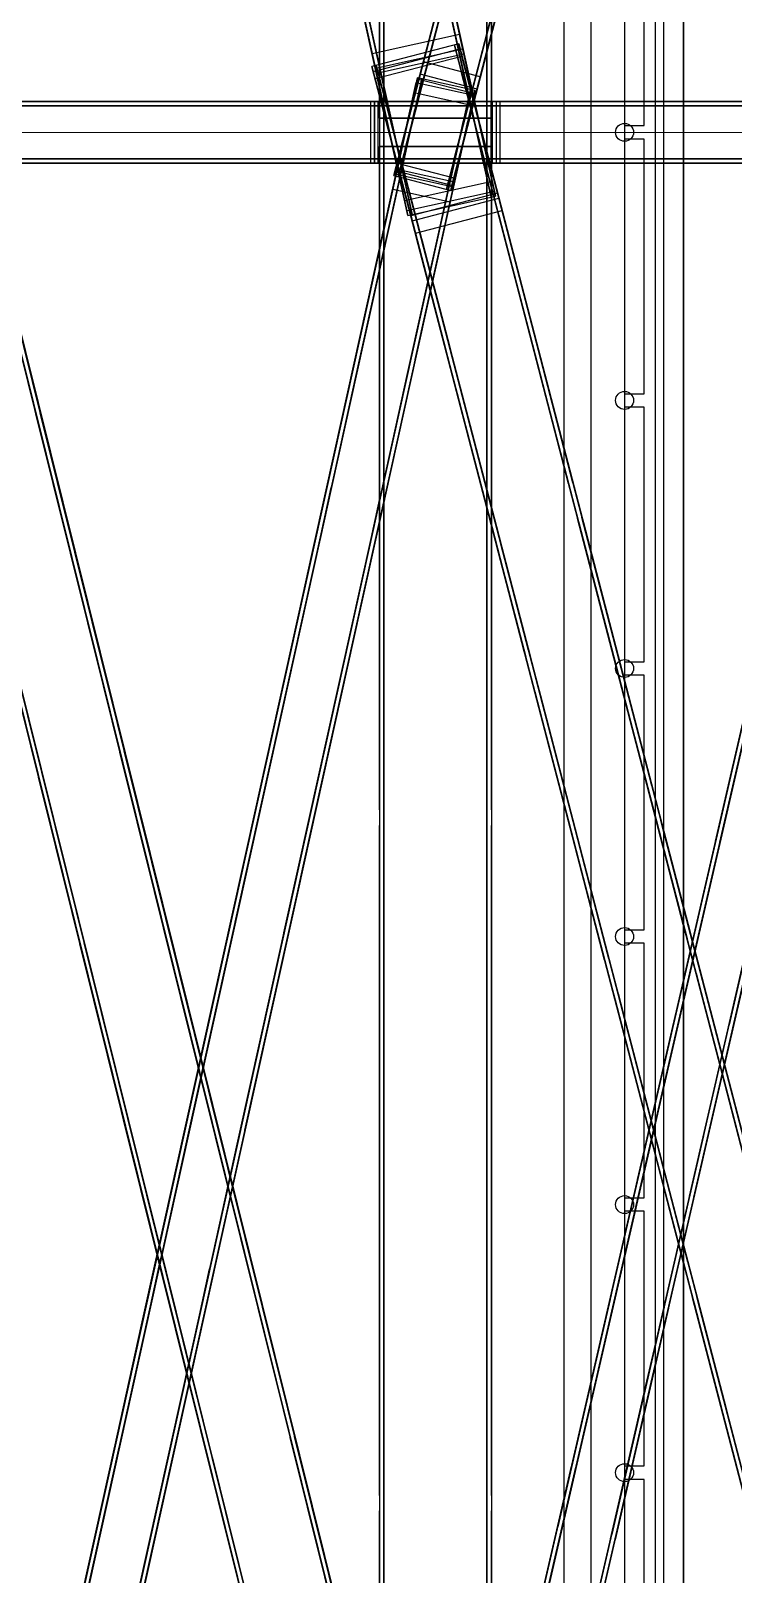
# Model space of a CAD drawing. Header units: millimetres. Extents: x -52000 to 48850, y -48850 to 51750.
# Drawn here: x -16120 to -13612, y -5145 to 362 of the extents above; entities that cross this region are included whole.
import ezdxf

# ---------------------------------------------------------------- set-up
doc = ezdxf.new("R2010")
doc.units = ezdxf.units.MM
for name, color, linetype, lineweight in [('D-BMK-AXIS', 7, 'Continuous', 13), ('D-STR-DECK', 7, 'Continuous', 25), ('D-STR-STRC', 7, 'Continuous', 25)]:
    doc.layers.add(name, color=color, linetype=linetype, lineweight=lineweight)

msp = doc.modelspace()

# ---------------------------------------------------------------- linework, layer by layer
at = {"layer": 'D-BMK-AXIS'}
msp.add_line((-52000, 0), (43500, 0), dxfattribs=at)
at = {"layer": 'D-STR-DECK'}
for points in [[(-11480, -14000), (11480, -14000), (14000, -11480), (14000, 11480), (11480, 14000), (-11480, 14000), (-14000, 11480), (-14000, -11480)], [(-14120, 11617.8), (-14120, -11617.8), (-14216, -11617.8), (-14216, 11617.8)], [(-14000, 11480), (-14000, -11480), (-13890, -11480), (-13890, 11480)], [(-14000, 11480), (-14000, -11480), (-13890, -11480), (-13890, 11480)], [(-14000, 11480), (-14000, -11480), (-13790, -11307.8), (-13790, 11307.8)], [(-14000, 11480), (-14000, -11480), (-13860, -11480), (-13860, 11480)], [(-13790, -11307.8), (4700, -11307.8), (4700, 11307.8), (-13790, 11307.8)], [(-14000, 932.7), (-14000, 23.9), (-13930, 23.9), (-13930, 932.7)], [(-14000, -23.9), (-14000, -932.8), (-13930, -932.8), (-13930, -23.9)], [(-14000, -980.6), (-14000, -1889.4), (-13930, -1889.4), (-13930, -980.6)], [(-14000, -1937.2), (-14000, -2846.1), (-13930, -2846.1), (-13930, -1937.2)], [(-14000, -2893.9), (-14000, -3802.8), (-13930, -3802.8), (-13930, -2893.9)], [(-14000, -3850.6), (-14000, -4759.4), (-13930, -4759.4), (-13930, -3850.6)], [(-14000, -4807.2), (-14000, -5716.1), (-13930, -5716.1), (-13930, -4807.2)]]:
    msp.add_lwpolyline(points, close=True, dxfattribs=at)
for centre in [(-14000, 0), (-14000, -956.7), (-14000, -1913.3), (-14000, -2870), (-14000, -3826.7), (-14000, -4783.3)]:
    msp.add_circle(centre, 32, dxfattribs=at)
at = {"layer": 'D-STR-STRC'}
for points in [[(-14875.3, 14675.3), (-14875.3, -14675.3)], [(-14475.3, 14675.3), (-14475.3, -14675.3)], [(-16401.7, 8546.5), (-14577.1, 296.5)], [(-16398.1, 8530.2), (-14573.4, 280.2)], [(-16714.2, 8477.4), (-14889.5, 227.4)], [(-16710.5, 8461.1), (-14885.9, 211.1)], [(-16289.5, 8038.9), (-14464.8, -211.1)], [(-16285.8, 8022.6), (-14461.2, -227.4)], [(-16601.9, 7969.8), (-14777.3, -280.2)], [(-16598.3, 7953.5), (-14773.6, -296.5)], [(-14734.4, 189.9), (-13043, 6681.8)], [(-14729.9, 207.1), (-13038.5, 6699)], [(-14531.2, 136.9), (-12839.7, 6628.9)], [(-14526.7, 154.1), (-12835.3, 6646.1)], [(-14824, -154.1), (-13132.6, 6337.8)], [(-14819.5, -136.9), (-13128.1, 6355)], [(-14620.8, -207.1), (-12929.4, 6284.9)], [(-14616.3, -189.9), (-12924.9, 6302.1)], [(-14588.8, 349.7), (-14577.1, 296.5)], [(-16411.5, 307.1), (-14586.8, -7030.6)], [(-16407.3, 290.3), (-14582.7, -7047.4)], [(-14901.3, 280.6), (-14889.5, 227.4)], [(-14592.2, 315.5), (-12900.8, -6176.4)], [(-14592.2, 315.5), (-14580.7, 271.1)], [(-14587.7, 298.3), (-12896.3, -6193.6)], [(-16722, 229.8), (-14897.4, -7107.8)], [(-14901.9, 234.8), (-13210.5, -6257.1)], [(-14901.9, 234.8), (-14890.3, 190.5)], [(-14729.9, 207.1), (-14718.3, 251.4)], [(-16717.9, 213.1), (-14893.2, -7124.6)], [(-16568.1, -8071.8), (-14743.5, 178.2)], [(-16564.5, -8055.4), (-14739.8, 194.6)], [(-14897.4, 217.6), (-13206, -6274.3)], [(-14751.6, 141.4), (-14739.8, 194.6)], [(-14740.7, -7153.9), (-13049.3, 183.8)], [(-14736.8, -7137), (-13045.4, 200.7)], [(-14526.7, 154.1), (-14515.1, 198.5)], [(-16363.1, -8117.1), (-14538.4, 132.9)], [(-16359.5, -8100.8), (-14534.8, 149.2)], [(-14546.6, 96), (-14534.8, 149.2)], [(-14536.1, -7201.1), (-12844.7, 136.6)], [(-14532.2, -7184.2), (-12840.8, 153.5)], [(-16717.9, 110), (-14893.2, 110)], [(-16698.1, 110), (-14873.4, 110)], [(-16301.9, 110), (-14477.3, 110)], [(-16282.1, 110), (-14457.5, 110)], [(-14907.1, 110), (-14893.2, 110)], [(-14893.5, 110), (-13202.1, 110)], [(-14893.5, 110), (-14880.6, 110)], [(-14873.7, 110), (-13182.3, 110)], [(-14477, 110), (-12785.6, 110)], [(-14471.4, 110), (-14457.5, 110)], [(-14457.2, 110), (-12765.8, 110)], [(-14457.2, 110), (-14444.3, 110)], [(-14875.3, 50), (-14875.3, -50)], [(-14475.3, 50), (-14475.3, -50)], [(-16717.9, -110), (-14893.2, -110)], [(-16698.1, -110), (-14873.4, -110)], [(-16301.9, -110), (-14477.3, -110)], [(-16282.1, -110), (-14457.5, -110)], [(-14907.1, -110), (-14893.2, -110)], [(-14893.5, -110), (-13202.1, -110)], [(-14893.5, -110), (-14880.6, -110)], [(-14873.7, -110), (-13182.3, -110)], [(-14824, -154.1), (-14812.4, -109.7)], [(-14477, -110), (-12785.6, -110)], [(-14471.4, -110), (-14457.5, -110)], [(-14457.2, -110), (-12765.8, -110)], [(-14457.2, -110), (-14444.3, -110)], [(-16640.5, -8399.2), (-14815.9, -149.2)], [(-16636.9, -8382.9), (-14812.3, -132.9)], [(-14827.7, -202.5), (-14815.9, -149.2)], [(-14818.5, -7491.2), (-13127.1, -153.5)], [(-14814.6, -7474.3), (-13123.2, -136.6)], [(-14620.8, -207.1), (-14609.2, -162.7)], [(-16435.5, -8444.6), (-14610.9, -194.6)], [(-16431.9, -8428.2), (-14607.2, -178.2)], [(-16282.1, -213.1), (-14457.5, -7550.7)], [(-14622.6, -247.8), (-14610.9, -194.6)], [(-14613.8, -7538.3), (-12922.4, -200.7)], [(-14610, -7521.5), (-12918.5, -183.8)], [(-14473, -174.2), (-14461.2, -227.4)], [(-14453.3, -217.6), (-12761.9, -6709.6)], [(-16278, -229.8), (-14453.3, -7567.5)], [(-14785.4, -243.3), (-14773.6, -296.5)], [(-14448.8, -234.8), (-12757.4, -6726.8)], [(-14448.8, -234.8), (-14437.3, -279.2)], [(-16592.7, -290.3), (-14768, -7627.9)], [(-16588.5, -307.1), (-14763.9, -7644.7)], [(-14763, -298.3), (-13071.5, -6790.3)], [(-14758.5, -315.5), (-13067.1, -6807.5)], [(-14758.5, -315.5), (-14746.9, -359.9)]]:
    msp.add_lwpolyline(points, dxfattribs=at)
for points in [[(-14859.3, 14675.3), (-14859.3, 14675.3), (-14859.3, -14675.3), (-14859.3, -14675.3)], [(-14491.3, 14675.3), (-14491.3, 14675.3), (-14491.3, -14675.3), (-14491.3, -14675.3)], [(-16417.3, 8543.1), (-16301.5, 8019.1), (-14476.8, -230.9), (-14592.7, 293.1)], [(-16401.7, 8546.5), (-16285.8, 8022.6), (-14461.2, -227.4), (-14577.1, 296.5)], [(-16714.2, 8477.4), (-16598.3, 7953.5), (-14773.6, -296.5), (-14889.5, 227.4)], [(-16698.5, 8480.9), (-16582.7, 7956.9), (-14758, -293.1), (-14873.9, 230.9)], [(-14824, -154.1), (-14729.9, 207.1), (-13038.5, 6699), (-13132.6, 6337.8)], [(-14808.5, -158.1), (-14714.4, 203), (-13023, 6695), (-13117.1, 6333.8)], [(-14636.3, -203), (-14542.2, 158.1), (-12850.7, 6650.1), (-12944.9, 6288.9)], [(-14620.8, -207.1), (-14526.7, 154.1), (-12835.3, 6646.1), (-12929.4, 6284.9)], [(-14875.3, 2418.4), (-14875.3, 2418.4), (-14875.3, 50), (-14875.3, 50)], [(-14859.3, 2418.4), (-14859.3, 2418.4), (-14859.3, 50), (-14859.3, 50)], [(-14491.3, 2418.4), (-14491.3, 2418.4), (-14491.3, 50), (-14491.3, 50)], [(-14475.3, 2418.4), (-14475.3, 2418.4), (-14475.3, 50), (-14475.3, 50)], [(-14729, 909.2), (-14597.2, 313.5), (-14504, -108.1)], [(-14726.1, 896.4), (-14632.9, 474.7), (-14501.1, -121)], [(-14713.3, 912.7), (-14581.6, 317), (-14488.3, -104.6)], [(-14710.5, 899.8), (-14617.2, 478.2), (-14485.5, -117.5)], [(-15025.8, 843.6), (-14894, 247.9), (-14800.8, -173.7)], [(-15022.9, 830.7), (-14929.7, 409.1), (-14797.9, -186.6)], [(-15010.2, 847.1), (-14878.4, 251.3), (-14785.2, -170.3)], [(-15007.3, 834.2), (-14914.1, 412.5), (-14782.3, -183.2)], [(-14798.3, -55.4), (-14677.3, 409.1), (-14611.2, 662.8)], [(-14793.4, -36.6), (-14727.3, 217), (-14606.3, 681.5)], [(-14777.9, -40.7), (-14711.8, 213), (-14590.8, 677.5)], [(-14782.8, -59.4), (-14661.8, 405), (-14595.7, 658.7)], [(-14610.5, -104.3), (-14489.5, 360.2), (-14423.4, 613.8)], [(-14605.7, -85.6), (-14539.6, 168.1), (-14418.6, 632.6)], [(-14595.1, -108.3), (-14474.1, 356.1), (-14408, 609.8)], [(-14590.2, -89.6), (-14524.1, 164.1), (-14403.1, 628.5)], [(-14588.8, 349.7), (-14901.3, 280.6), (-14785.4, -243.3), (-14473, -174.2)], [(-16427, 303.2), (-16293.5, -233.7), (-14468.9, -7571.4), (-14602.4, -7034.5)], [(-16411.5, 307.1), (-16278, -229.8), (-14453.3, -7567.5), (-14586.8, -7030.6)], [(-14592.2, 315.5), (-14901.9, 234.8), (-14897.4, 217.6), (-14587.7, 298.3)], [(-14592.2, 315.5), (-14901.9, 234.8), (-14758.5, -315.5), (-14448.8, -234.8)], [(-14577.1, 296.5), (-14889.5, 227.4), (-14885.9, 211.1), (-14573.4, 280.2)], [(-14577.1, 296.5), (-14889.5, 227.4), (-14773.6, -296.5), (-14461.2, -227.4)], [(-14607.7, 311.5), (-14464.3, -238.9), (-12772.9, -6730.8), (-12916.3, -6180.5)], [(-14592.2, 315.5), (-14448.8, -234.8), (-12757.4, -6726.8), (-12900.8, -6176.4)], [(-16722, 229.8), (-16588.5, -307.1), (-14763.9, -7644.7), (-14897.4, -7107.8)], [(-16706.5, 233.7), (-16573, -303.2), (-14748.3, -7640.9), (-14881.8, -7104)], [(-14901.9, 234.8), (-14758.5, -315.5), (-13067.1, -6807.5), (-13210.5, -6257.1)], [(-14580.7, 271.1), (-14890.3, 190.5), (-14746.9, -359.9), (-14437.3, -279.2)], [(-14886.4, 238.9), (-14743, -311.5), (-13051.6, -6803.4), (-13195, -6253.1)], [(-14812.4, -109.7), (-14609.2, -162.7), (-14515.1, 198.5), (-14718.3, 251.4)], [(-16640.5, -8399.2), (-16564.5, -8055.4), (-14739.8, 194.6), (-14815.9, -149.2)], [(-16624.9, -8402.7), (-16548.9, -8058.9), (-14724.2, 191.1), (-14800.3, -152.7)], [(-14824, -154.1), (-14620.8, -207.1), (-14526.7, 154.1), (-14729.9, 207.1)], [(-14818.5, -7491.2), (-14736.8, -7137), (-13045.4, 200.7), (-13127.1, -153.5)], [(-14815.9, -149.2), (-14610.9, -194.6), (-14534.8, 149.2), (-14739.8, 194.6)], [(-14802.9, -7494.8), (-14721.3, -7140.6), (-13029.8, 197.1), (-13111.5, -157.1)], [(-14743.5, 178.2), (-14538.4, 132.9), (-14534.8, 149.2), (-14739.8, 194.6)], [(-14734.4, 189.9), (-14531.2, 136.9), (-14526.7, 154.1), (-14729.9, 207.1)], [(-14582, 212.7), (-14461, -251.7), (-14345.6, -694.6)], [(-14577.1, 194), (-14461.7, -248.9), (-14340.7, -713.3)], [(-14566.5, 216.8), (-14445.5, -247.7), (-14330.1, -690.5)], [(-14561.6, 198), (-14446.2, -244.8), (-14325.2, -709.3)], [(-16451.1, -8441.1), (-16375.1, -8097.3), (-14550.4, 152.7), (-14626.5, -191.1)], [(-16435.5, -8444.6), (-16359.5, -8100.8), (-14534.8, 149.2), (-14610.9, -194.6)], [(-14876.1, 136.1), (-14755.1, -328.3), (-14639.8, -771.2)], [(-14871.3, 117.4), (-14755.9, -325.5), (-14634.9, -789.9)], [(-14860.7, 140.1), (-14739.7, -324.3), (-14624.3, -767.2)], [(-14855.8, 121.4), (-14740.4, -321.5), (-14619.4, -785.9)], [(-14827.7, -202.5), (-14622.6, -247.8), (-14546.6, 96), (-14751.6, 141.4)], [(-14629.4, -7534.7), (-14547.8, -7180.6), (-12856.4, 157.1), (-12938, -197.1)], [(-14613.8, -7538.3), (-14532.2, -7184.2), (-12840.8, 153.5), (-12922.4, -200.7)], [(-16282.1, 110), (-16717.9, 110), (-14893.2, 110), (-14457.5, 110)], [(-16282.1, 94), (-16717.9, 94), (-14893.2, 94), (-14457.5, 94)], [(-16058.4, 110), (-16370.3, 110), (-16232.2, 110)], [(-16058.4, 94), (-16370.3, 94), (-16232.2, 94)], [(-16159.6, 110), (-16021.5, 110), (-16333.4, 110)], [(-16159.6, 94), (-16021.5, 94), (-16333.4, 94)], [(-15906.3, 110), (-16218.3, 110), (-16080.1, 110)], [(-15906.3, 94), (-16218.3, 94), (-16080.1, 94)], [(-16007.6, 110), (-15869.4, 110), (-16181.3, 110)], [(-16007.6, 94), (-15869.4, 94), (-16181.3, 94)], [(-15754.3, 110), (-16066.2, 110), (-15928.1, 110)], [(-15754.3, 94), (-16066.2, 94), (-15928.1, 94)], [(-15855.5, 110), (-15717.4, 110), (-16029.3, 110)], [(-15855.5, 94), (-15717.4, 94), (-16029.3, 94)], [(-15602.2, 110), (-15914.2, 110), (-15776, 110)], [(-15602.2, 94), (-15914.2, 94), (-15776, 94)], [(-15703.5, 110), (-15565.3, 110), (-15877.2, 110)], [(-15703.5, 94), (-15565.3, 94), (-15877.2, 94)], [(-15450.2, 110), (-15762.1, 110), (-15624, 110)], [(-15450.2, 94), (-15762.1, 94), (-15624, 94)], [(-15551.4, 110), (-15413.2, 110), (-15725.2, 110)], [(-15551.4, 94), (-15413.2, 94), (-15725.2, 94)], [(-15298.1, 110), (-15610.1, 110), (-15471.9, 110)], [(-15298.1, 94), (-15610.1, 94), (-15471.9, 94)], [(-15399.3, 110), (-15261.2, 110), (-15573.1, 110)], [(-15399.3, 94), (-15261.2, 94), (-15573.1, 94)], [(-15146.1, 110), (-15458, 110), (-15319.8, 110)], [(-15146.1, 94), (-15458, 94), (-15319.8, 94)], [(-15247.3, 110), (-15109.1, 110), (-15421.1, 110)], [(-15247.3, 94), (-15109.1, 94), (-15421.1, 94)], [(-14994, 110), (-15305.9, 110), (-15167.8, 110)], [(-14994, 94), (-15305.9, 94), (-15167.8, 94)], [(-15095.2, 110), (-14957.1, 110), (-15269, 110)], [(-15095.2, 94), (-14957.1, 94), (-15269, 94)], [(-14841.9, 110), (-15153.9, 110), (-15015.7, 110)], [(-14841.9, 94), (-15153.9, 94), (-15015.7, 94)], [(-14943.2, 110), (-14805, 110), (-15117, 110)], [(-14943.2, 94), (-14805, 94), (-15117, 94)], [(-14689.9, 110), (-15001.8, 110), (-14873.8, 110)], [(-14689.9, 94), (-15001.8, 94), (-14873.8, 94)], [(-14791.1, 110), (-14653, 110), (-14964.9, 110)], [(-14791.1, 94), (-14653, 94), (-14964.9, 94)], [(-14952.2, -765.4), (-14820.4, -169.7), (-14767, 71.8)], [(-14949.3, -752.5), (-14895.9, -511), (-14764.2, 84.7)], [(-14936.6, -768.9), (-14804.8, -173.2), (-14751.4, 68.3)], [(-14933.7, -756), (-14880.3, -514.5), (-14748.5, 81.2)], [(-14471.4, -110), (-14471.4, 110), (-14907.1, 110), (-14907.1, -110)], [(-14873.7, -110), (-14873.7, 110), (-14893.5, 110), (-14893.5, -110)], [(-14457.2, 110), (-14893.5, 110), (-13202.1, 110), (-12765.8, 110)], [(-14457.2, -110), (-14457.2, 110), (-14893.5, 110), (-14893.5, -110)], [(-14457.2, 94), (-14893.5, 94), (-13202.1, 94), (-12765.8, 94)], [(-14873.4, -110), (-14873.4, 110), (-14893.2, 110), (-14893.2, -110)], [(-14457.5, -110), (-14457.5, 110), (-14893.2, 110), (-14893.2, -110)], [(-14444.3, -110), (-14444.3, 110), (-14880.6, 110), (-14880.6, -110)], [(-14528.6, 110), (-14840.9, 110), (-14722.2, 110)], [(-14528.6, 94), (-14840.9, 94), (-14722.2, 94)], [(-14639.1, 110), (-14511, 110), (-14822.9, 110)], [(-14639.1, 94), (-14511, 94), (-14822.9, 94)], [(-14397, 110), (-14709.3, 110), (-14581.3, 110)], [(-14397, 94), (-14709.3, 94), (-14581.3, 94)], [(-14478.1, 110), (-14359.4, 110), (-14671.8, 110)], [(-14478.1, 94), (-14359.4, 94), (-14671.8, 94)], [(-14256, 110), (-14568.4, 110), (-14440.3, 110)], [(-14256, 94), (-14568.4, 94), (-14440.3, 94)], [(-14346.5, 110), (-14218.5, 110), (-14530.9, 110)], [(-14346.5, 94), (-14218.5, 94), (-14530.9, 94)], [(-14457.5, -110), (-14457.5, 110), (-14477.3, 110), (-14477.3, -110)], [(-14457.2, -110), (-14457.2, 110), (-14477, 110), (-14477, -110)], [(-14115.1, 110), (-14427.4, 110), (-14299.4, 110)], [(-14115.1, 94), (-14427.4, 94), (-14299.4, 94)], [(-14205.6, 110), (-14077.5, 110), (-14389.9, 110)], [(-14205.6, 94), (-14077.5, 94), (-14389.9, 94)], [(-13974.1, 110), (-14286.5, 110), (-14158.4, 110)], [(-13974.1, 94), (-14286.5, 94), (-14158.4, 94)], [(-14064.6, 110), (-13936.6, 110), (-14249, 110)], [(-14064.6, 94), (-13936.6, 94), (-14249, 94)], [(-13833.2, 110), (-14145.5, 110), (-14017.5, 110)], [(-13833.2, 94), (-14145.5, 94), (-14017.5, 94)], [(-13923.7, 110), (-13795.6, 110), (-14108, 110)], [(-13923.7, 94), (-13795.6, 94), (-14108, 94)], [(-13692.2, 110), (-14004.6, 110), (-13876.5, 110)], [(-13692.2, 94), (-14004.6, 94), (-13876.5, 94)], [(-13782.7, 110), (-13654.7, 110), (-13967.1, 110)], [(-13782.7, 94), (-13654.7, 94), (-13967.1, 94)], [(-13551.3, 110), (-13863.6, 110), (-13735.6, 110)], [(-13551.3, 94), (-13863.6, 94), (-13735.6, 94)], [(-13641.8, 110), (-13513.7, 110), (-13826.1, 110)], [(-13641.8, 94), (-13513.7, 94), (-13826.1, 94)], [(-13410.3, 110), (-13722.7, 110), (-13594.6, 110)], [(-13410.3, 94), (-13722.7, 94), (-13594.6, 94)], [(-13500.8, 110), (-13372.8, 110), (-13685.2, 110)], [(-13500.8, 94), (-13372.8, 94), (-13685.2, 94)], [(-14475.3, 50), (-14875.3, 50), (-14875.3, 50), (-14475.3, 50)], [(-14762.8, -807.3), (-14631, -211.6), (-14577.6, 29.9)], [(-14759.9, -794.4), (-14706.5, -552.9), (-14574.7, 42.8)], [(-14747.1, -810.8), (-14615.4, -215.1), (-14562, 26.4)], [(-14744.3, -797.9), (-14690.9, -556.4), (-14559.1, 39.3)], [(-14875.3, -50), (-14875.3, -50), (-14875.3, -2418.4), (-14875.3, -2418.4)], [(-14475.3, -50), (-14875.3, -50), (-14875.3, -50), (-14475.3, -50)], [(-14859.3, -50), (-14859.3, -50), (-14859.3, -2418.4), (-14859.3, -2418.4)], [(-14491.3, -50), (-14491.3, -50), (-14491.3, -2418.4), (-14491.3, -2418.4)], [(-14475.3, -50), (-14475.3, -50), (-14475.3, -2418.4), (-14475.3, -2418.4)], [(-16282.1, -94), (-16717.9, -94), (-14893.2, -94), (-14457.5, -94)], [(-16282.1, -110), (-16717.9, -110), (-14893.2, -110), (-14457.5, -110)], [(-16058.4, -94), (-16370.3, -94), (-16232.2, -94)], [(-16058.4, -110), (-16370.3, -110), (-16232.2, -110)], [(-16159.6, -94), (-16021.5, -94), (-16333.4, -94)], [(-16159.6, -110), (-16021.5, -110), (-16333.4, -110)], [(-15906.3, -94), (-16218.3, -94), (-16080.1, -94)], [(-15906.3, -110), (-16218.3, -110), (-16080.1, -110)], [(-16007.6, -94), (-15869.4, -94), (-16181.3, -94)], [(-16007.6, -110), (-15869.4, -110), (-16181.3, -110)], [(-15754.3, -94), (-16066.2, -94), (-15928.1, -94)], [(-15754.3, -110), (-16066.2, -110), (-15928.1, -110)], [(-15855.5, -94), (-15717.4, -94), (-16029.3, -94)], [(-15855.5, -110), (-15717.4, -110), (-16029.3, -110)], [(-15602.2, -94), (-15914.2, -94), (-15776, -94)], [(-15602.2, -110), (-15914.2, -110), (-15776, -110)], [(-15703.5, -94), (-15565.3, -94), (-15877.2, -94)], [(-15703.5, -110), (-15565.3, -110), (-15877.2, -110)], [(-15450.2, -94), (-15762.1, -94), (-15624, -94)], [(-15450.2, -110), (-15762.1, -110), (-15624, -110)], [(-15551.4, -94), (-15413.2, -94), (-15725.2, -94)], [(-15551.4, -110), (-15413.2, -110), (-15725.2, -110)], [(-15298.1, -94), (-15610.1, -94), (-15471.9, -94)], [(-15298.1, -110), (-15610.1, -110), (-15471.9, -110)], [(-15399.3, -94), (-15261.2, -94), (-15573.1, -94)], [(-15399.3, -110), (-15261.2, -110), (-15573.1, -110)], [(-15146.1, -94), (-15458, -94), (-15319.8, -94)], [(-15146.1, -110), (-15458, -110), (-15319.8, -110)], [(-15247.3, -94), (-15109.1, -94), (-15421.1, -94)], [(-15247.3, -110), (-15109.1, -110), (-15421.1, -110)], [(-14994, -94), (-15305.9, -94), (-15167.8, -94)], [(-14994, -110), (-15305.9, -110), (-15167.8, -110)], [(-15095.2, -94), (-14957.1, -94), (-15269, -94)], [(-15095.2, -110), (-14957.1, -110), (-15269, -110)], [(-14841.9, -94), (-15153.9, -94), (-15015.7, -94)], [(-14841.9, -110), (-15153.9, -110), (-15015.7, -110)], [(-14943.2, -94), (-14805, -94), (-15117, -94)], [(-14943.2, -110), (-14805, -110), (-15117, -110)], [(-14689.9, -94), (-15001.8, -94), (-14873.8, -94)], [(-14689.9, -110), (-15001.8, -110), (-14873.8, -110)], [(-14791.1, -94), (-14653, -94), (-14964.9, -94)], [(-14791.1, -110), (-14653, -110), (-14964.9, -110)], [(-14457.2, -94), (-14893.5, -94), (-13202.1, -94), (-12765.8, -94)], [(-14457.2, -110), (-14893.5, -110), (-13202.1, -110), (-12765.8, -110)], [(-14528.6, -94), (-14840.9, -94), (-14722.2, -94)], [(-14528.6, -110), (-14840.9, -110), (-14722.2, -110)], [(-14639.1, -94), (-14511, -94), (-14822.9, -94)], [(-14639.1, -110), (-14511, -110), (-14822.9, -110)], [(-14397, -94), (-14709.3, -94), (-14581.3, -94)], [(-14397, -110), (-14709.3, -110), (-14581.3, -110)], [(-14478.1, -94), (-14359.4, -94), (-14671.8, -94)], [(-14478.1, -110), (-14359.4, -110), (-14671.8, -110)], [(-14256, -94), (-14568.4, -94), (-14440.3, -94)], [(-14256, -110), (-14568.4, -110), (-14440.3, -110)], [(-14346.5, -94), (-14218.5, -94), (-14530.9, -94)], [(-14346.5, -110), (-14218.5, -110), (-14530.9, -110)], [(-14115.1, -94), (-14427.4, -94), (-14299.4, -94)], [(-14115.1, -110), (-14427.4, -110), (-14299.4, -110)], [(-14205.6, -94), (-14077.5, -94), (-14389.9, -94)], [(-14205.6, -110), (-14077.5, -110), (-14389.9, -110)], [(-13974.1, -94), (-14286.5, -94), (-14158.4, -94)], [(-13974.1, -110), (-14286.5, -110), (-14158.4, -110)], [(-14064.6, -94), (-13936.6, -94), (-14249, -94)], [(-14064.6, -110), (-13936.6, -110), (-14249, -110)], [(-13833.2, -94), (-14145.5, -94), (-14017.5, -94)], [(-13833.2, -110), (-14145.5, -110), (-14017.5, -110)], [(-13923.7, -94), (-13795.6, -94), (-14108, -94)], [(-13923.7, -110), (-13795.6, -110), (-14108, -110)], [(-13692.2, -94), (-14004.6, -94), (-13876.5, -94)], [(-13692.2, -110), (-14004.6, -110), (-13876.5, -110)], [(-13782.7, -94), (-13654.7, -94), (-13967.1, -94)], [(-13782.7, -110), (-13654.7, -110), (-13967.1, -110)], [(-13551.3, -94), (-13863.6, -94), (-13735.6, -94)], [(-13551.3, -110), (-13863.6, -110), (-13735.6, -110)], [(-13641.8, -94), (-13513.7, -94), (-13826.1, -94)], [(-13641.8, -110), (-13513.7, -110), (-13826.1, -110)], [(-13410.3, -94), (-13722.7, -94), (-13594.6, -94)], [(-13410.3, -110), (-13722.7, -110), (-13594.6, -110)], [(-13500.8, -94), (-13372.8, -94), (-13685.2, -94)], [(-13500.8, -110), (-13372.8, -110), (-13685.2, -110)], [(-14824, -154.1), (-14620.8, -207.1), (-14616.3, -189.9), (-14819.5, -136.9)], [(-14815.9, -149.2), (-14610.9, -194.6), (-14607.2, -178.2), (-14812.3, -132.9)], [(-14464.8, -211.1), (-14777.3, -280.2), (-14773.6, -296.5), (-14461.2, -227.4)], [(-14453.3, -217.6), (-14763, -298.3), (-14758.5, -315.5), (-14448.8, -234.8)], [(-14449.4, -296.1), (-14320, -792.7), (-14204.6, -1235.6)], [(-14444.5, -314.8), (-14329.1, -757.7), (-14199.7, -1254.3)], [(-14433.9, -292), (-14304.5, -788.7), (-14189.1, -1231.5)], [(-14429, -310.8), (-14313.7, -753.6), (-14184.3, -1250.3)], [(-16257.8, -377.2), (-16117.9, -939.9), (-16010.5, -1371.9)], [(-16242.3, -373.4), (-16102.4, -936), (-15994.9, -1368.1)], [(-14743.6, -372.7), (-14614.2, -869.3), (-14498.8, -1312.2)], [(-14728.1, -368.7), (-14598.7, -865.3), (-14483.3, -1308.2)], [(-16253.9, -393), (-16146.5, -825), (-16006.5, -1387.7)], [(-16238.4, -389.1), (-16130.9, -821.2), (-15991, -1383.8)], [(-14738.7, -391.5), (-14623.3, -834.3), (-14493.9, -1330.9)], [(-14723.2, -387.4), (-14607.8, -830.3), (-14478.4, -1326.9)], [(-15104.2, -1452.9), (-14963.9, -818.6), (-14910.5, -577.1)], [(-15101.4, -1440), (-15048, -1198.5), (-14907.7, -564.2)], [(-15088.6, -1456.4), (-14948.3, -822.1), (-14894.9, -580.6)], [(-15085.8, -1443.5), (-15032.3, -1202), (-14892.1, -567.7)], [(-14914.8, -1494.8), (-14774.5, -860.5), (-14721.1, -619)], [(-14912, -1481.9), (-14858.5, -1240.4), (-14718.3, -606.1)], [(-14899.2, -1498.3), (-14758.9, -864), (-14705.5, -622.5)], [(-14896.3, -1485.4), (-14842.9, -1243.9), (-14702.6, -609.6)], [(-14308.4, -837.1), (-14179.1, -1333.7), (-14063.7, -1776.6)], [(-14303.6, -855.8), (-14188.2, -1298.7), (-14058.8, -1795.3)], [(-14293, -833), (-14163.6, -1329.7), (-14048.2, -1772.5)], [(-14288.1, -851.8), (-14172.7, -1294.6), (-14043.3, -1791.3)], [(-14602.6, -913.7), (-14473.2, -1410.3), (-14357.9, -1853.2)], [(-14597.7, -932.5), (-14482.4, -1375.3), (-14353, -1871.9)], [(-14587.1, -909.7), (-14457.8, -1406.3), (-14342.4, -1849.2)], [(-14582.3, -928.4), (-14466.9, -1371.3), (-14337.5, -1867.9)], [(-16105.8, -988.7), (-15965.8, -1551.4), (-15858.4, -1983.4)], [(-16090.2, -984.8), (-15950.3, -1547.5), (-15842.9, -1979.5)], [(-16101.8, -1004.5), (-15994.4, -1436.5), (-15854.5, -1999.2)], [(-16086.3, -1000.6), (-15978.9, -1432.6), (-15839, -1995.3)], [(-15256.3, -2140.4), (-15116, -1506.1), (-15062.6, -1264.6)], [(-15253.4, -2127.5), (-15200, -1886), (-15059.7, -1251.7)], [(-15237.8, -2131), (-15184.4, -1889.5), (-15044.1, -1255.2)], [(-15240.7, -2143.9), (-15100.4, -1509.6), (-15047, -1268.1)], [(-15066.9, -2182.3), (-14926.6, -1548), (-14873.2, -1306.5)], [(-15064, -2169.4), (-15010.6, -1927.9), (-14870.3, -1293.6)], [(-15051.2, -2185.8), (-14911, -1551.5), (-14857.5, -1310)], [(-15048.4, -2172.9), (-14995, -1931.4), (-14854.7, -1297.1)], [(-14152, -1374), (-14022.6, -1870.7), (-13907.2, -2313.5)], [(-14167.5, -1378.1), (-14038.1, -1874.7), (-13922.7, -2317.6)], [(-14162.6, -1396.8), (-14047.2, -1839.7), (-13917.8, -2336.3)], [(-14147.1, -1392.8), (-14031.7, -1835.6), (-13902.4, -2332.3)], [(-14461.7, -1454.7), (-14332.3, -1951.3), (-14216.9, -2394.2)], [(-14456.8, -1473.4), (-14341.4, -1916.3), (-14212, -2412.9)], [(-14446.2, -1450.7), (-14316.8, -1947.3), (-14201.4, -2390.2)], [(-14441.3, -1469.4), (-14325.9, -1912.3), (-14196.5, -2408.9)], [(-15938.2, -1596.3), (-15798.3, -2159), (-15690.8, -2591)], [(-15953.7, -1600.2), (-15813.8, -2162.8), (-15706.4, -2594.9)], [(-15949.8, -1616), (-15842.3, -2048), (-15702.4, -2610.7)], [(-15934.3, -1612.1), (-15826.8, -2044.1), (-15686.9, -2606.8)], [(-16248.7, -1673.5), (-16108.8, -2236.2), (-16001.4, -2668.2)], [(-16244.8, -1689.3), (-16137.4, -2121.3), (-15997.4, -2684)], [(-16233.2, -1669.7), (-16093.3, -2232.3), (-15985.8, -2664.4)], [(-16229.3, -1685.5), (-16121.8, -2117.5), (-15981.9, -2680.2)], [(-13671.2, -2514.3), (-13613.9, -2265.5), (-13484.2, -1702.9)], [(-13655.7, -2517.9), (-13598.3, -2269.1), (-13468.6, -1706.5)], [(-13674.9, -2530.2), (-13545.2, -1967.6), (-13487.9, -1718.9)], [(-13659.3, -2533.8), (-13529.6, -1971.2), (-13472.3, -1722.5)], [(-14026.5, -1919.1), (-13897.2, -2415.7), (-13781.8, -2858.6)], [(-14011.1, -1915), (-13881.7, -2411.7), (-13766.3, -2854.5)], [(-15408.3, -2827.9), (-15268.1, -2193.6), (-15214.6, -1952.1)], [(-15405.5, -2815), (-15352.1, -2573.5), (-15211.8, -1939.2)], [(-15392.7, -2831.4), (-15252.4, -2197.1), (-15199, -1955.6)], [(-15389.9, -2818.5), (-15336.4, -2577), (-15196.2, -1942.7)], [(-15216.1, -2856.9), (-15162.6, -2615.4), (-15022.4, -1981.1)], [(-14021.7, -1937.8), (-13906.3, -2380.7), (-13776.9, -2877.3)], [(-14006.2, -1933.8), (-13890.8, -2376.6), (-13761.4, -2873.3)], [(-15218.9, -2869.8), (-15078.6, -2235.5), (-15025.2, -1994)], [(-15203.3, -2873.3), (-15063, -2239), (-15009.6, -1997.5)], [(-15200.4, -2860.4), (-15147, -2618.9), (-15006.7, -1984.6)], [(-14320.7, -1995.7), (-14191.3, -2492.3), (-14075.9, -2935.2)], [(-14315.8, -2014.4), (-14200.5, -2457.3), (-14071.1, -2953.9)], [(-14305.2, -1991.7), (-14175.9, -2488.3), (-14060.5, -2931.2)], [(-14300.4, -2010.4), (-14185, -2453.3), (-14055.6, -2949.9)], [(-15801.7, -2211.6), (-15661.7, -2774.3), (-15554.3, -3206.3)], [(-15797.7, -2227.4), (-15690.3, -2659.4), (-15550.4, -3222.1)], [(-15786.1, -2207.8), (-15646.2, -2770.5), (-15538.8, -3202.5)], [(-15782.2, -2223.6), (-15674.8, -2655.6), (-15534.8, -3218.3)], [(-16096.7, -2285), (-15956.7, -2847.7), (-15849.3, -3279.7)], [(-16092.7, -2300.8), (-15985.3, -2732.8), (-15845.4, -3295.5)], [(-16081.1, -2281.1), (-15941.2, -2843.8), (-15833.8, -3275.8)], [(-16077.2, -2296.9), (-15969.8, -2728.9), (-15829.9, -3291.6)], [(-13815.9, -3141.7), (-13686.2, -2579.1), (-13628.8, -2330.3)], [(-13812.2, -3125.7), (-13754.9, -2877), (-13625.2, -2314.4)], [(-13800.3, -3145.3), (-13670.6, -2582.7), (-13613.3, -2333.9)], [(-13796.6, -3129.3), (-13739.3, -2880.6), (-13609.6, -2318)], [(-13623.2, -3169.3), (-13565.8, -2920.6), (-13436.1, -2357.9)], [(-13626.8, -3185.3), (-13497.1, -2622.7), (-13439.8, -2373.9)], [(-14875.3, -2473.4), (-14875.3, -2473.4), (-14875.3, -4864.3), (-14875.3, -4864.3)], [(-14859.3, -2473.4), (-14859.3, -2473.4), (-14859.3, -4864.3), (-14859.3, -4864.3)], [(-14491.3, -2473.4), (-14491.3, -2473.4), (-14491.3, -4864.3), (-14491.3, -4864.3)], [(-14475.3, -2473.4), (-14475.3, -2473.4), (-14475.3, -4864.3), (-14475.3, -4864.3)], [(-13885.6, -2460.1), (-13756.2, -2956.7), (-13640.8, -3399.6)], [(-13870.1, -2456), (-13740.7, -2952.7), (-13625.3, -3395.5)], [(-13865.2, -2474.8), (-13749.8, -2917.6), (-13620.5, -3414.3)], [(-14164.3, -2532.7), (-14034.9, -3029.3), (-13919.5, -3472.2)], [(-13880.7, -2478.8), (-13765.3, -2921.7), (-13635.9, -3418.3)], [(-14179.8, -2536.7), (-14050.4, -3033.3), (-13935, -3476.2)], [(-14174.9, -2555.4), (-14059.5, -2998.3), (-13930.1, -3494.9)], [(-14159.4, -2551.4), (-14044, -2994.3), (-13914.6, -3490.9)], [(-15560.4, -3515.4), (-15420.1, -2881.1), (-15366.7, -2639.6)], [(-15557.5, -3502.5), (-15504.1, -3261), (-15363.8, -2626.7)], [(-15544.8, -3518.9), (-15404.5, -2884.6), (-15351.1, -2643.1)], [(-15541.9, -3506), (-15488.5, -3264.5), (-15348.2, -2630.2)], [(-15371, -3557.3), (-15230.7, -2923), (-15177.3, -2681.5)], [(-15368.1, -3544.4), (-15314.7, -3302.9), (-15174.4, -2668.6)], [(-15355.3, -3560.8), (-15215.1, -2926.5), (-15161.6, -2685)], [(-15352.5, -3547.9), (-15299.1, -3306.4), (-15158.8, -2672.1)], [(-15649.6, -2823.1), (-15509.7, -3385.8), (-15402.2, -3817.8)], [(-15645.7, -2838.9), (-15538.2, -3270.9), (-15398.3, -3833.6)], [(-15634.1, -2819.2), (-15494.1, -3381.9), (-15386.7, -3813.9)], [(-15630.1, -2835), (-15522.7, -3267.1), (-15382.8, -3829.7)], [(-15944.6, -2896.5), (-15804.7, -3459.1), (-15697.3, -3891.2)], [(-15940.7, -2912.3), (-15833.3, -3344.3), (-15693.3, -3907)], [(-15929.1, -2892.6), (-15789.2, -3455.3), (-15681.7, -3887.3)], [(-15925.2, -2908.4), (-15817.7, -3340.4), (-15677.8, -3903.1)], [(-13956.8, -3753.2), (-13827.1, -3190.6), (-13769.8, -2941.8)], [(-13953.2, -3737.2), (-13895.8, -3488.5), (-13766.1, -2925.8)], [(-13941.2, -3756.8), (-13811.5, -3194.1), (-13754.2, -2945.4)], [(-13937.6, -3740.8), (-13880.2, -3492.1), (-13750.5, -2929.4)], [(-13764.1, -3780.8), (-13706.8, -3532.1), (-13577.1, -2969.4)], [(-13748.5, -3784.4), (-13691.2, -3535.6), (-13561.5, -2973)], [(-13767.8, -3796.8), (-13638.1, -3234.1), (-13580.8, -2985.4)], [(-13752.2, -3800.4), (-13622.5, -3237.7), (-13565.2, -2989)], [(-13744.6, -3001.1), (-13615.3, -3497.7), (-13499.9, -3940.6)], [(-13739.8, -3019.8), (-13624.4, -3462.7), (-13495, -3959.3)], [(-13729.2, -2997), (-13599.8, -3493.7), (-13484.4, -3936.5)], [(-13724.3, -3015.8), (-13608.9, -3458.6), (-13479.5, -3955.2)], [(-14038.8, -3077.7), (-13909.4, -3574.3), (-13794, -4017.2)], [(-14023.3, -3073.7), (-13893.9, -3570.3), (-13778.6, -4013.2)], [(-14033.9, -3096.4), (-13918.6, -3539.3), (-13789.2, -4035.9)], [(-14018.5, -3092.4), (-13903.1, -3535.3), (-13773.7, -4031.9)], [(-15712.4, -4202.9), (-15572.2, -3568.6), (-15518.7, -3327.1)], [(-15709.6, -4190), (-15656.2, -3948.5), (-15515.9, -3314.2)], [(-15696.8, -4206.4), (-15556.5, -3572.1), (-15503.1, -3330.6)], [(-15694, -4193.5), (-15640.6, -3952), (-15500.3, -3317.7)], [(-15520.2, -4231.9), (-15466.8, -3990.4), (-15326.5, -3356.1)], [(-15504.5, -4235.4), (-15451.1, -3993.9), (-15310.8, -3359.6)], [(-15523, -4244.8), (-15382.7, -3610.5), (-15329.3, -3369)], [(-15507.4, -4248.3), (-15367.1, -3614), (-15313.7, -3372.5)], [(-15497.5, -3434.6), (-15357.6, -3997.3), (-15250.2, -4429.3)], [(-15493.6, -3450.4), (-15386.2, -3882.4), (-15246.3, -4445.1)], [(-15482, -3430.7), (-15342.1, -3993.4), (-15234.7, -4425.4)], [(-15478.1, -3446.5), (-15370.7, -3878.5), (-15230.7, -4441.2)], [(-15792.6, -3507.9), (-15652.6, -4070.6), (-15545.2, -4502.6)], [(-15788.6, -3523.7), (-15681.2, -3955.8), (-15541.3, -4518.4)], [(-15777, -3504.1), (-15637.1, -4066.8), (-15529.7, -4498.8)], [(-15773.1, -3519.9), (-15665.7, -3951.9), (-15525.8, -4514.6)], [(-14097.8, -4364.7), (-13968.1, -3802), (-13910.8, -3553.3)], [(-14094.1, -4348.7), (-14036.8, -4099.9), (-13907.1, -3537.3)], [(-14082.2, -4368.3), (-13952.5, -3805.6), (-13895.2, -3556.9)], [(-14078.5, -4352.3), (-14021.2, -4103.5), (-13891.5, -3540.9)], [(-13908.7, -4408.2), (-13779, -3845.6), (-13721.7, -3596.9)], [(-13905.1, -4392.3), (-13847.7, -4143.5), (-13718, -3580.9)], [(-13897.9, -3618.7), (-13768.5, -4115.3), (-13653.1, -4558.2)], [(-13893.2, -4411.8), (-13763.5, -3849.2), (-13706.1, -3600.5)], [(-13889.5, -4395.9), (-13832.1, -4147.1), (-13702.4, -3584.5)], [(-13882.4, -3614.7), (-13753, -4111.3), (-13637.6, -4554.2)], [(-13877.5, -3633.4), (-13762.1, -4076.3), (-13632.7, -4572.9)], [(-13893, -3637.4), (-13777.6, -4080.3), (-13648.2, -4576.9)], [(-15864.5, -4890.4), (-15724.2, -4256.1), (-15670.8, -4014.6)], [(-15861.6, -4877.5), (-15808.2, -4636), (-15667.9, -4001.7)], [(-15848.9, -4893.9), (-15708.6, -4259.6), (-15655.2, -4018.1)], [(-15846, -4881), (-15792.6, -4639.5), (-15652.3, -4005.2)], [(-15675.1, -4932.3), (-15534.8, -4298), (-15481.4, -4056.5)], [(-15672.2, -4919.4), (-15618.8, -4677.9), (-15478.5, -4043.6)], [(-15659.5, -4935.8), (-15519.2, -4301.5), (-15465.8, -4060)], [(-15656.6, -4922.9), (-15603.2, -4681.4), (-15462.9, -4047.1)], [(-15345.5, -4046), (-15205.6, -4608.7), (-15098.1, -5040.8)], [(-15341.6, -4061.8), (-15234.1, -4493.9), (-15094.2, -5056.5)], [(-15330, -4042.2), (-15190, -4604.9), (-15082.6, -5036.9)], [(-15326, -4058), (-15218.6, -4490), (-15078.7, -5052.7)], [(-15640.5, -4119.4), (-15500.6, -4682.1), (-15393.2, -5114.1)], [(-15625, -4115.5), (-15485.1, -4678.2), (-15377.6, -5110.3)], [(-15636.6, -4135.2), (-15529.1, -4567.2), (-15389.2, -5129.9)], [(-15621, -4131.3), (-15513.6, -4563.4), (-15373.7, -5126)], [(-14238.7, -4976.1), (-14109, -4413.5), (-14051.7, -4164.8)], [(-14235.1, -4960.2), (-14177.7, -4711.4), (-14048, -4148.8)], [(-14223.1, -4979.7), (-14093.5, -4417.1), (-14036.1, -4168.3)], [(-14219.5, -4963.8), (-14162.1, -4715), (-14032.4, -4152.4)], [(-13756.9, -4159.7), (-13627.5, -4656.3), (-13512.1, -5099.2)], [(-13752, -4178.4), (-13636.7, -4621.3), (-13507.3, -5117.9)], [(-13741.4, -4155.7), (-13612, -4652.3), (-13496.7, -5095.2)], [(-13736.6, -4174.4), (-13621.2, -4617.3), (-13491.8, -5113.9)], [(-14049.7, -5019.7), (-13920, -4457.1), (-13862.7, -4208.3)], [(-14046, -5003.7), (-13988.7, -4755), (-13859, -4192.4)], [(-14034.1, -5023.3), (-13904.4, -4460.7), (-13847.1, -4211.9)], [(-14030.4, -5007.3), (-13973.1, -4758.6), (-13843.4, -4196)], [(-15193.4, -4657.5), (-15053.5, -5220.2), (-14946.1, -5652.2)], [(-15189.5, -4673.3), (-15082.1, -5105.3), (-14942.2, -5668)], [(-15177.9, -4653.7), (-15038, -5216.3), (-14930.6, -5648.4)], [(-15174, -4669.5), (-15066.5, -5101.5), (-14926.6, -5664.2)], [(-16016.6, -5577.9), (-15876.3, -4943.6), (-15822.9, -4702.1)], [(-16013.7, -5565), (-15960.3, -5323.5), (-15820, -4689.2)], [(-16000.9, -5581.4), (-15860.6, -4947.1), (-15807.2, -4705.6)], [(-15998.1, -5568.5), (-15944.7, -5327), (-15804.4, -4692.7)], [(-15824.3, -5606.9), (-15770.9, -5365.4), (-15630.6, -4731.1)], [(-15808.7, -5610.4), (-15755.2, -5368.9), (-15615, -4734.6)], [(-15488.4, -4730.9), (-15348.5, -5293.6), (-15241.1, -5725.6)], [(-15472.9, -4727), (-15333, -5289.7), (-15225.6, -5721.7)], [(-13616, -4700.7), (-13486.6, -5197.3), (-13371.2, -5640.2)], [(-15827.1, -5619.8), (-15686.8, -4985.5), (-15633.4, -4744)], [(-15811.5, -5623.3), (-15671.2, -4989), (-15617.8, -4747.5)], [(-15484.5, -4746.7), (-15377.1, -5178.7), (-15237.2, -5741.4)], [(-15469, -4742.8), (-15361.6, -5174.8), (-15221.6, -5737.5)], [(-14379.7, -5587.6), (-14250, -5025), (-14192.7, -4776.2)], [(-14376, -5571.6), (-14318.7, -5322.9), (-14189, -4760.3)], [(-14364.1, -5591.2), (-14234.4, -5028.6), (-14177.1, -4779.8)], [(-14360.4, -5575.2), (-14303.1, -5326.5), (-14173.4, -4763.9)], [(-14190.6, -5631.2), (-14061, -5068.6), (-14003.6, -4819.8)], [(-14187, -5615.2), (-14129.6, -5366.5), (-13999.9, -4803.8)], [(-14175.1, -5634.8), (-14045.4, -5072.1), (-13988, -4823.4)], [(-14171.4, -5618.8), (-14114, -5370.1), (-13984.3, -4807.4)], [(-14875.3, -4919.3), (-14875.3, -4919.3), (-14875.3, -7287.7), (-14875.3, -7287.7)], [(-14859.3, -4919.3), (-14859.3, -4919.3), (-14859.3, -7287.7), (-14859.3, -7287.7)], [(-14491.3, -4919.3), (-14491.3, -4919.3), (-14491.3, -7287.7), (-14491.3, -7287.7)], [(-14475.3, -4919.3), (-14475.3, -4919.3), (-14475.3, -7287.7), (-14475.3, -7287.7)]]:
    msp.add_lwpolyline(points, close=True, dxfattribs=at)

doc.saveas('drawing.dxf')
